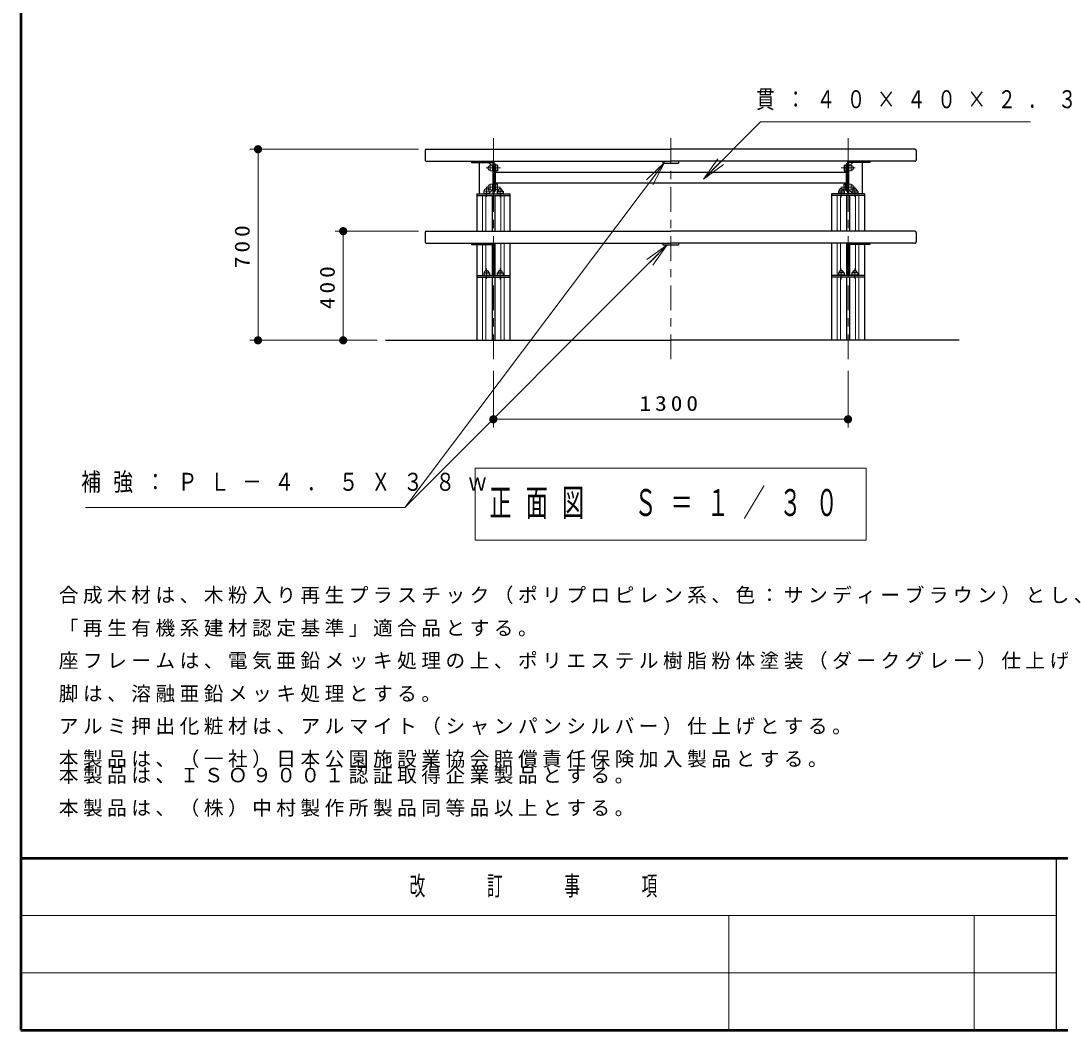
# Model space of a CAD drawing. Units: millimetres on the paper, with parts at other scales. Extents: x -365 to 8, y 0 to 257.
# Drawn here: x -365 to -238, y 0 to 123.3 of the extents above; entities that cross this region are included whole.
import ezdxf

# ---------------------------------------------------------------- set-up
doc = ezdxf.new("R2010")
doc.units = ezdxf.units.MM
doc.linetypes.add('USER1', pattern=[4.5, 2.5, -2])
doc.linetypes.add('USER2', pattern=[6, 3, -1, 1, -1])
doc.layers.add('LY_1', color=7, linetype='Continuous', lineweight=25)
doc.layers.add('LY_3', color=7, linetype='Continuous', lineweight=13)
doc.styles.add('ＭＳ ゴシック', font='')
doc.styles.get('ＭＳ ゴシック').set_extended_font_data('MS Gothic')

# ---------------------------------------------------------------- blocks, each defined once
blk = doc.blocks.new('filled_dot')
at = {"color": 0, "linetype": 'Continuous', "lineweight": -2, "const_width": 1.25}
blk.add_lwpolyline([(-0.625, 0, 1), (0.625, 0, 1)], format="xyb", close=True, dxfattribs=at)

msp = doc.modelspace()

# ---------------------------------------------------------------- linework, layer by layer
at = {"layer": 'LY_1', "linetype": 'USER2', "lineweight": 13}
for p, q in [((-307.259, 108.941), (-307.259, 81.512)), ((-285.592, 108.941), (-285.592, 81.512)), ((-263.925, 108.941), (-263.925, 81.512)), ((-308.125, 105.291), (-306.404, 105.291)), ((-263.06, 105.291), (-264.781, 105.291)), ((-308.125, 102.958), (-306.404, 102.958)), ((-308.092, 102.992), (-308.092, 101.766)), ((-306.425, 102.992), (-306.425, 101.672)), ((-263.06, 102.958), (-264.781, 102.958)), ((-264.759, 102.992), (-264.759, 101.672)), ((-263.092, 102.992), (-263.092, 101.766)), ((-308.092, 92.992), (-308.092, 91.766)), ((-306.425, 92.992), (-306.425, 91.672)), ((-264.759, 92.992), (-264.759, 91.672)), ((-263.092, 92.992), (-263.092, 91.766))]:
    msp.add_line(p, q, dxfattribs=at)
at = {"layer": 'LY_1', "lineweight": 13}
for p, q in [((-316.425, 107.574), (-337.015, 107.574)), ((-336.015, 84.241), (-336.015, 107.574)), ((-286.352, 105.943), (-318.075, 63.83)), ((-288.556, 103.847), (-286.352, 105.943)), ((-286.352, 105.943), (-288.157, 103.547)), ((-286.352, 105.943), (-287.757, 103.246)), ((-281.603, 103.938), (-279.835, 106.413)), ((-281.603, 103.938), (-279.481, 106.059)), ((-279.128, 105.706), (-281.603, 103.938)), ((-308.592, 101.941), (-308.592, 97.574)), ((-308.182, 101.941), (-308.182, 97.574)), ((-306.336, 101.941), (-306.336, 97.574)), ((-305.925, 101.941), (-305.925, 97.574)), ((-265.259, 101.941), (-265.259, 97.574)), ((-264.849, 101.941), (-264.849, 97.574)), ((-263.002, 101.941), (-263.002, 97.574)), ((-262.592, 101.941), (-262.592, 97.574)), ((-316.425, 97.574), (-326.608, 97.574)), ((-325.608, 84.241), (-325.608, 97.574)), ((-308.592, 95.958), (-308.592, 92.141)), ((-308.182, 95.958), (-308.182, 92.743)), ((-306.336, 96.108), (-306.336, 92.743)), ((-305.925, 96.108), (-305.925, 92.141)), ((-288.497, 94.115), (-286.022, 95.883)), ((-286.022, 95.883), (-288.143, 93.761)), ((-286.022, 95.883), (-287.79, 93.408)), ((-265.259, 96.108), (-265.259, 92.141)), ((-264.849, 96.108), (-264.849, 92.743)), ((-263.002, 95.958), (-263.002, 92.743)), ((-262.592, 95.958), (-262.592, 92.141)), ((-308.592, 91.941), (-308.592, 84.241)), ((-308.182, 91.941), (-308.182, 84.241)), ((-306.336, 91.941), (-306.336, 84.241)), ((-305.925, 91.941), (-305.925, 84.241)), ((-265.259, 91.941), (-265.259, 84.241)), ((-264.849, 91.941), (-264.849, 84.241)), ((-263.002, 91.941), (-263.002, 84.241)), ((-262.592, 91.941), (-262.592, 84.241)), ((-321.457, 84.241), (-337.015, 84.241)), ((-321.457, 84.241), (-326.608, 84.241)), ((-307.259, 80.512), (-307.259, 73.597)), ((-263.925, 80.512), (-263.925, 73.597)), ((-263.925, 74.597), (-307.259, 74.597)), ((-309.492, 68.641), (-309.492, 59.841)), ((-261.692, 68.641), (-309.492, 68.641)), ((-261.692, 59.841), (-261.692, 68.641)), ((-309.492, 59.841), (-261.692, 59.841))]:
    msp.add_line(p, q, dxfattribs=at)
at = {"layer": 'LY_1'}
for p, q in [((-315.592, 107.408), (-315.592, 106.274)), ((-315.425, 107.574), (-285.592, 107.574)), ((-255.759, 107.574), (-285.592, 107.574)), ((-255.592, 107.408), (-255.592, 106.274)), ((-315.425, 106.108), (-285.592, 106.108)), ((-309.925, 106.108), (-309.925, 105.958)), ((-309.925, 105.958), (-307.334, 105.958)), ((-309, 105.957), (-309, 102.141)), ((-307.834, 105.957), (-307.334, 105.457)), ((-307.334, 105.958), (-307.334, 102.141)), ((-307.184, 105.958), (-307.184, 102.141)), ((-307.184, 105.791), (-307.034, 105.791)), ((-307.034, 105.791), (-307.034, 102.458)), ((-307, 105.641), (-307.034, 105.641)), ((-307, 105.641), (-307, 104.941)), ((-306.767, 105.624), (-307, 105.624)), ((-306.767, 105.624), (-306.767, 104.958)), ((-286.542, 106.108), (-286.542, 105.883)), ((-286.542, 105.883), (-284.642, 105.883)), ((-255.759, 106.108), (-285.592, 106.108)), ((-284.642, 106.108), (-284.642, 105.883)), ((-264.417, 105.624), (-264.184, 105.624)), ((-264.417, 105.624), (-264.417, 104.958)), ((-264.184, 105.641), (-264.151, 105.641)), ((-264.184, 105.641), (-264.184, 104.941)), ((-264.151, 105.791), (-264.151, 102.458)), ((-264.001, 105.791), (-264.151, 105.791)), ((-264, 105.958), (-264, 102.141)), ((-263.351, 105.957), (-263.851, 105.457)), ((-261.259, 105.958), (-263.85, 105.958)), ((-263.85, 105.958), (-263.85, 102.141)), ((-262.184, 105.957), (-262.184, 102.141)), ((-261.259, 106.108), (-261.259, 105.958)), ((-307, 104.941), (-307.034, 104.941)), ((-307.034, 104.791), (-264.151, 104.791)), ((-306.767, 104.958), (-307, 104.958)), ((-264.417, 104.958), (-264.184, 104.958)), ((-264.184, 104.941), (-264.151, 104.941)), ((-307.034, 103.458), (-264.151, 103.458)), ((-307, 103.308), (-307.034, 103.308)), ((-307, 102.608), (-307, 103.308)), ((-306.767, 103.291), (-307, 103.291)), ((-306.767, 102.624), (-306.767, 103.291)), ((-264.417, 102.624), (-264.417, 103.291)), ((-264.417, 103.291), (-264.184, 103.291)), ((-264.184, 102.608), (-264.184, 103.308)), ((-264.184, 103.308), (-264.151, 103.308)), ((-309.259, 102.141), (-309.259, 97.574)), ((-309.259, 102.141), (-305.259, 102.141)), ((-309.259, 101.941), (-305.259, 101.941)), ((-307.334, 102.641), (-307.834, 102.141)), ((-307.425, 101.941), (-307.425, 97.574)), ((-307.184, 102.458), (-307.034, 102.458)), ((-307.092, 101.941), (-307.092, 97.574)), ((-307, 102.608), (-307.034, 102.608)), ((-306.767, 102.624), (-307, 102.624)), ((-306.775, 102.474), (-306.075, 102.474)), ((-306.775, 102.474), (-306.775, 102.141)), ((-306.775, 102.208), (-306.075, 102.208)), ((-306.075, 102.474), (-306.075, 102.141)), ((-305.259, 102.141), (-305.259, 97.574)), ((-265.925, 102.141), (-265.925, 97.574)), ((-261.925, 102.141), (-265.925, 102.141)), ((-261.925, 101.941), (-265.925, 101.941)), ((-264.409, 102.474), (-265.109, 102.474)), ((-265.109, 102.474), (-265.109, 102.141)), ((-264.409, 102.208), (-265.109, 102.208)), ((-264.417, 102.624), (-264.184, 102.624)), ((-264.409, 102.474), (-264.409, 102.141)), ((-264.184, 102.608), (-264.151, 102.608)), ((-264.001, 102.458), (-264.151, 102.458)), ((-264.092, 101.941), (-264.092, 97.574)), ((-263.851, 102.641), (-263.351, 102.141)), ((-263.759, 101.941), (-263.759, 97.574)), ((-263.442, 102.474), (-263.442, 102.141)), ((-262.742, 102.474), (-263.442, 102.474)), ((-262.742, 102.208), (-263.442, 102.208)), ((-262.742, 102.474), (-262.742, 102.141)), ((-261.925, 102.141), (-261.925, 97.574)), ((-315.592, 97.408), (-315.592, 96.274)), ((-315.425, 97.574), (-285.592, 97.574)), ((-255.759, 97.574), (-285.592, 97.574)), ((-255.592, 97.408), (-255.592, 96.274)), ((-315.425, 96.108), (-285.592, 96.108)), ((-309.925, 96.108), (-309.925, 95.958)), ((-309.925, 95.958), (-307.334, 95.958)), ((-309.259, 95.958), (-309.259, 84.241)), ((-307.425, 95.958), (-307.425, 92.141)), ((-307.334, 95.958), (-307.334, 92.141)), ((-307.184, 95.958), (-307.184, 92.141)), ((-307.092, 96.108), (-307.092, 92.141)), ((-305.259, 96.108), (-305.259, 84.241)), ((-286.542, 96.108), (-286.542, 95.883)), ((-286.542, 95.883), (-284.642, 95.883)), ((-255.759, 96.108), (-285.592, 96.108)), ((-284.642, 96.108), (-284.642, 95.883)), ((-265.925, 96.108), (-265.925, 84.241)), ((-264.092, 96.108), (-264.092, 92.141)), ((-264, 95.958), (-264, 92.141)), ((-261.259, 95.958), (-263.85, 95.958)), ((-263.85, 95.958), (-263.85, 92.141)), ((-263.759, 95.958), (-263.759, 92.141)), ((-261.925, 95.958), (-261.925, 84.241)), ((-261.259, 96.108), (-261.259, 95.958)), ((-309.259, 92.141), (-305.259, 92.141)), ((-309.259, 91.941), (-305.259, 91.941)), ((-308.442, 92.474), (-308.442, 92.141)), ((-308.442, 92.474), (-307.742, 92.474)), ((-308.442, 92.208), (-307.742, 92.208)), ((-307.742, 92.474), (-307.742, 92.141)), ((-307.425, 91.941), (-307.425, 84.241)), ((-307.092, 91.941), (-307.092, 84.241)), ((-306.775, 92.474), (-306.075, 92.474)), ((-306.775, 92.474), (-306.775, 92.141)), ((-306.775, 92.208), (-306.075, 92.208)), ((-306.075, 92.474), (-306.075, 92.141)), ((-261.925, 92.141), (-265.925, 92.141)), ((-261.925, 91.941), (-265.925, 91.941)), ((-264.409, 92.474), (-265.109, 92.474)), ((-265.109, 92.474), (-265.109, 92.141)), ((-264.409, 92.208), (-265.109, 92.208)), ((-264.409, 92.474), (-264.409, 92.141)), ((-264.092, 91.941), (-264.092, 84.241)), ((-263.759, 91.941), (-263.759, 84.241)), ((-263.442, 92.474), (-263.442, 92.141)), ((-262.742, 92.474), (-263.442, 92.474)), ((-262.742, 92.208), (-263.442, 92.208)), ((-262.742, 92.474), (-262.742, 92.141)), ((-320.457, 84.241), (-285.592, 84.241)), ((-250.346, 84.241), (-285.592, 84.241))]:
    msp.add_line(p, q, dxfattribs=at)
at = {"layer": 'LY_1', "linetype": 'USER1', "lineweight": 13}
for p, q in [((-307.634, 105.624), (-307.367, 105.624)), ((-307.634, 105.624), (-307.634, 104.958)), ((-307.367, 105.641), (-307.334, 105.641)), ((-307.367, 105.641), (-307.367, 104.941)), ((-263.817, 105.641), (-263.851, 105.641)), ((-263.817, 105.641), (-263.817, 104.941)), ((-263.551, 105.624), (-263.817, 105.624)), ((-263.551, 105.624), (-263.551, 104.958)), ((-307.634, 104.958), (-307.367, 104.958)), ((-307.367, 104.941), (-307.334, 104.941)), ((-263.817, 104.941), (-263.851, 104.941)), ((-263.551, 104.958), (-263.817, 104.958)), ((-307.634, 103.291), (-307.367, 103.291)), ((-307.634, 102.624), (-307.634, 103.291)), ((-307.367, 103.308), (-307.334, 103.308)), ((-307.367, 102.608), (-307.367, 103.308)), ((-263.817, 103.308), (-263.851, 103.308)), ((-263.817, 102.608), (-263.817, 103.308)), ((-263.551, 103.291), (-263.817, 103.291)), ((-263.551, 102.624), (-263.551, 103.291)), ((-308.442, 102.474), (-308.442, 102.141)), ((-308.442, 102.474), (-307.742, 102.474)), ((-308.442, 102.208), (-307.742, 102.208)), ((-307.742, 102.474), (-307.742, 102.141)), ((-307.634, 102.624), (-307.367, 102.624)), ((-307.367, 102.608), (-307.334, 102.608)), ((-263.817, 102.608), (-263.851, 102.608)), ((-263.551, 102.624), (-263.817, 102.624))]:
    msp.add_line(p, q, dxfattribs=at)
at = {"layer": 'LY_1', "lineweight": 13}
for points in [[(-281.603, 103.938), (-274.632, 110.909), (-241.632, 110.909)], [(-286.022, 95.883), (-318.075, 63.83), (-357.095, 63.83)]]:
    msp.add_lwpolyline(points, dxfattribs=at)
at = {"layer": 'LY_1'}
for centre, radius, start, end in [((-315.425, 107.408), 0.167, 90, 180), ((-255.759, 107.408), 0.167, 360, 90), ((-315.425, 106.274), 0.167, 179.99999, 270), ((-307.334, 105.958), 0.15, 0, 90), ((-263.85, 105.958), 0.15, 90, 180), ((-255.759, 106.274), 0.167, 270, 0.00001), ((-306.425, 102.474), 0.283, 0, 180), ((-264.759, 102.474), 0.283, 360, 180), ((-263.092, 102.474), 0.283, 360, 180), ((-315.425, 97.408), 0.167, 90, 180), ((-255.759, 97.408), 0.167, 360, 90), ((-315.425, 96.274), 0.167, 179.99999, 270), ((-307.334, 95.958), 0.15, 0, 90), ((-263.85, 95.958), 0.15, 90, 180), ((-255.759, 96.274), 0.167, 270, 0.00001), ((-308.092, 92.474), 0.283, 0, 180), ((-306.425, 92.474), 0.283, 0, 180), ((-264.759, 92.474), 0.283, 360, 180), ((-263.092, 92.474), 0.283, 360, 180)]:
    msp.add_arc(centre, radius, start, end, dxfattribs=at)
at = {"layer": 'LY_1', "linetype": 'USER1', "lineweight": 13}
for centre, start, end in [((-307.634, 105.291), 89.99999, 270), ((-263.551, 105.291), 270, 90), ((-307.634, 102.958), 89.99999, 270), ((-263.551, 102.958), 270, 90), ((-308.092, 102.474), 0, 180)]:
    msp.add_arc(centre, 0.283, start, end, dxfattribs=at)
at = {"layer": 'LY_3', "lineweight": 50}
for p, q in [((-365, 257), (-365, 0)), ((-365, 21), (0, 21)), ((-365, 0), (0, 0))]:
    msp.add_line(p, q, dxfattribs=at)
at = {"layer": 'LY_3', "color": 211, "lineweight": 25}
msp.add_line((-238.5, 21), (-238.5, 0), dxfattribs=at)
at = {"layer": 'LY_3'}
for p, q in [((-365, 14), (-238.5, 14)), ((-278.5, 14), (-278.5, 0)), ((-248.5, 14), (-248.5, 0)), ((-365, 7), (-238.5, 7))]:
    msp.add_line(p, q, dxfattribs=at)

# ---------------------------------------------------------------- block references
at = {"layer": 'LY_1', "lineweight": 13, "xscale": 0.4, "yscale": 0.4}
for p, rotation in [((-336.015, 107.574), 270), ((-325.608, 97.574), 270), ((-336.015, 84.241), 90), ((-325.608, 84.241), 90), ((-263.925, 74.597), 180)]:
    msp.add_blockref('filled_dot', p, dxfattribs=dict(at, rotation=rotation))
msp.add_blockref('filled_dot', (-307.259, 74.597), dxfattribs=at)

# ---------------------------------------------------------------- texts
at = {"layer": 'LY_1', "style": 'ＭＳ ゴシック'}
for s, insert, char_height, attachment_point in [('\\T1.64;\\W0.75;貫：４０×４０×２．３', (-275.141, 113.559), 2.199, 4), ('\\T1.33;\\W1.15;1300', (-285.592, 75.597), 1.833, 8), ('\\T1.64;\\W0.8;補強：ＰＬ－４．５Ｘ３８ｗ', (-357.625, 66.83), 2.199, 4), ('\\T1.64;\\W0.6;正面図\u3000Ｓ＝１／３０', (-285.592, 64.241), 3.299, 5), ('\\T1.23;合成木材は、木粉入り再生プラスチック（ポリプロピレン系、色：サンディーブラウン）とし、', (-360.354, 52.03), 1.76, 7), ('\\T1.23;「再生有機系建材認定基準」適合品とする。', (-360.354, 48.03), 1.76, 7), ('\\T1.23;座フレームは、電気亜鉛メッキ処理の上、ポリエステル樹脂粉体塗装（ダークグレー）仕上げとする。', (-360.354, 44.03), 1.76, 7), ('\\T1.23;脚は、溶融亜鉛メッキ処理とする。', (-360.354, 40.03), 1.76, 7), ('\\T1.23;アルミ押出化粧材は、アルマイト（シャンパンシルバー）仕上げとする。', (-360.354, 36.03), 1.76, 7), ('\\T1.23;本製品は、（一社）日本公園施設業協会賠償責任保険加入製品とする。', (-360.354, 32.03), 1.76, 7), ('\\T1.23;本製品は、ＩＳＯ９００１認証取得企業製品とする。', (-360.354, 32.03), 1.76, 1), ('\\T1.23;本製品は、（株）中村製作所製品同等品以上とする。', (-360.354, 28.03), 1.76, 1)]:
    msp.add_mtext(s, dxfattribs=dict(at, insert=insert, char_height=char_height, attachment_point=attachment_point))
at = {"layer": 'LY_1', "char_height": 1.833, "attachment_point": 8, "rotation": 90, "style": 'ＭＳ ゴシック'}
for s, insert in [('\\T1.33;\\W1.15;700', (-337.015, 95.908)), ('\\T1.33;\\W1.15;400', (-326.608, 90.908))]:
    msp.add_mtext(s, dxfattribs=dict(at, insert=insert))
at = {"layer": 'LY_3', "color": 4, "insert": (-301.75, 17.5), "char_height": 2.346, "attachment_point": 5, "style": 'ＭＳ ゴシック'}
msp.add_mtext('\\T1.64;\\W0.6;改\u3000\u3000訂\u3000\u3000事\u3000\u3000項', dxfattribs=at)

doc.saveas('drawing.dxf')
